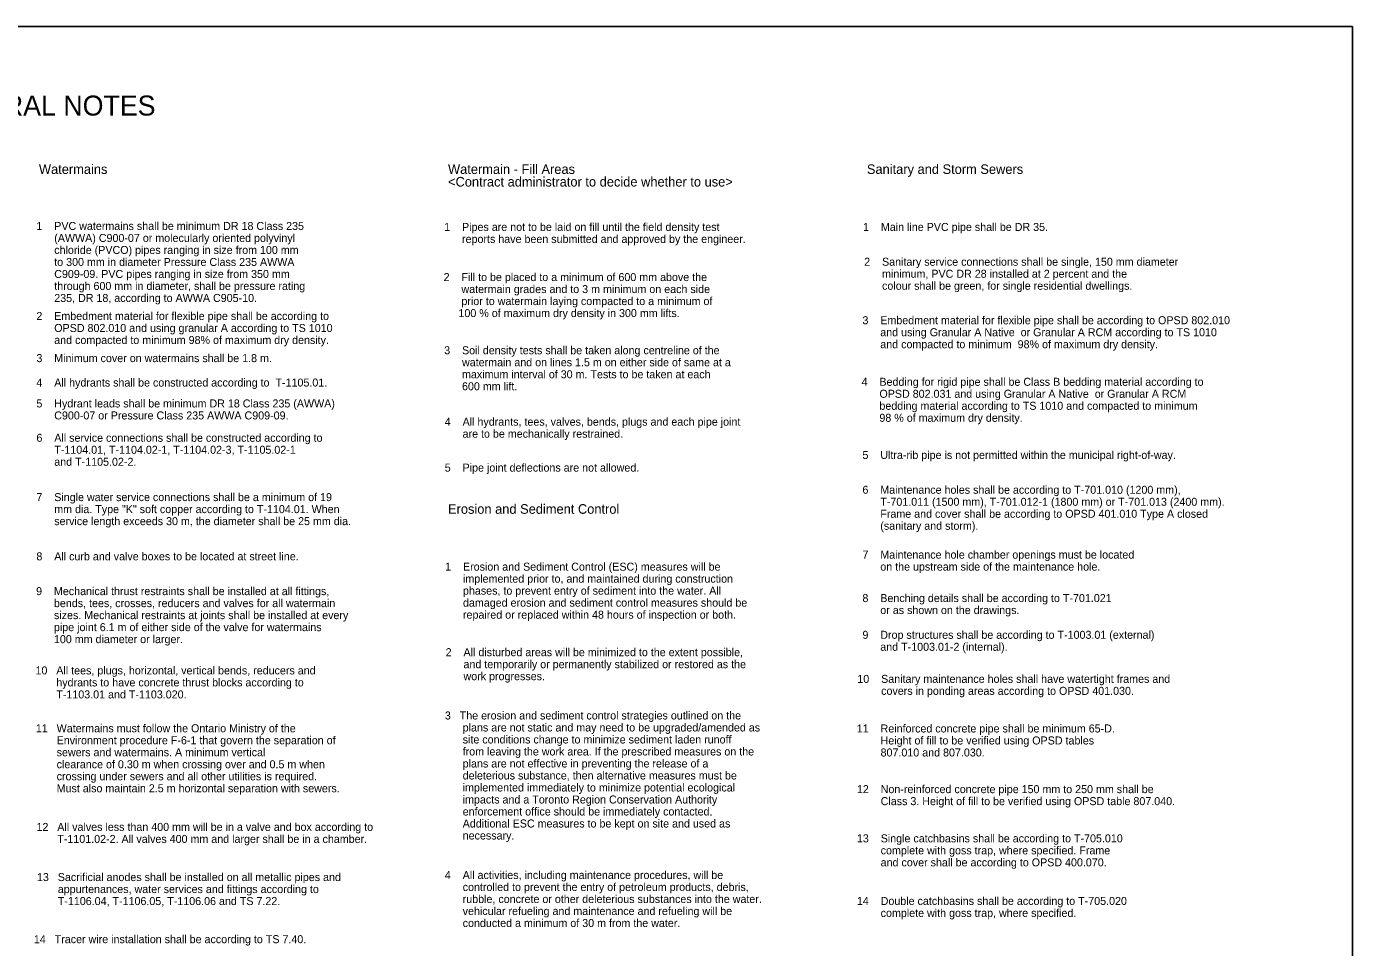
# Model space of a CAD drawing. Extents: x -74 to 89, y -113 to 4.
# Drawn here: x 6.2 to 89, y -53.2 to 4.3 of the extents above; entities that cross this region are included whole.
import ezdxf

# ---------------------------------------------------------------- set-up
doc = ezdxf.new("R2010")
doc.units = 0
doc.layers.add('Notes_1_200_DES', color=7, linetype='Continuous')
doc.layers.add('Surround_Border15_DES', color=7, linetype='Continuous')

msp = doc.modelspace()

# ---------------------------------------------------------------- linework, layer by layer
at = {"layer": 'Surround_Border15_DES'}
msp.add_lwpolyline([(-73.805, -112.606), (89.011, -112.606), (89.011, 4.314), (-73.805, 4.314)], close=True, dxfattribs=at)

# ---------------------------------------------------------------- texts
at = {"layer": 'Notes_1_200_DES'}
for s, height, p in [('GENERAL NOTES', 1.25, (0, -1.25)), ('Watermains', 0.6, (6.927, -4.899)), ('Watermain - Fill Areas', 0.6, (32.491, -4.899)), ('Sanitary and Storm Sewers', 0.6, (58.666, -4.899)), ('<Contract administrator to decide whether to use>', 0.6, (32.491, -5.685)), ('1    PVC watermains shall be minimum DR 18 Class 235', 0.5, (6.769, -8.398)), ('1    Pipes are not to be laid on fill until the field density test', 0.5, (32.252, -8.46)), ('1    Main line PVC pipe shall be DR 35.', 0.5, (58.426, -8.46)), ('      (AWWA) C900-07 or molecularly oriented polyvinyl', 0.5, (6.769, -9.148)), ('      reports have been submitted and approved by the engineer.', 0.5, (32.252, -9.21)), ('      chloride (PVCO) pipes ranging in size from 100 mm', 0.5, (6.769, -9.898)), ('      to 300 mm in diameter Pressure Class 235 AWWA ', 0.5, (6.769, -10.648)), ('2    Sanitary service connections shall be single, 150 mm diameter', 0.5, (58.497, -10.634)), ('      C909-09. PVC pipes ranging in size from 350 mm ', 0.5, (6.769, -11.398)), ('2    Fill to be placed to a minimum of 600 mm above the', 0.5, (32.215, -11.592)), ('      minimum, PVC DR 28 installed at 2 percent and the', 0.5, (58.497, -11.384)), ('      through 600 mm in diameter, shall be pressure rating', 0.5, (6.769, -12.148)), ('      235, DR 18, according to AWWA C905-10.', 0.5, (6.769, -12.898)), ('      watermain grades and to 3 m minimum on each side', 0.5, (32.215, -12.342)), ('      colour shall be green, for single residential dwellings.', 0.5, (58.497, -12.134)), ('      prior to watermain laying compacted to a minimum of', 0.5, (32.215, -13.092)), ('2    Embedment material for flexible pipe shall be according to', 0.5, (6.769, -14.023)), ('     100 % of maximum dry density in 300 mm lifts.', 0.5, (32.215, -13.842)), ('3    Embedment material for flexible pipe shall be according to OPSD 802.010 ', 0.5, (58.389, -14.289)), ('      OPSD 802.010 and using granular A according to TS 1010', 0.5, (6.769, -14.773)), ('      and using Granular A Native  or Granular A RCM according to TS 1010', 0.5, (58.389, -15.039)), ('      and compacted to minimum 98% of maximum dry density.', 0.5, (6.769, -15.523)), ('3    Soil density tests shall be taken along centreline of the', 0.5, (32.251, -16.165)), ('      and compacted to minimum  98% of maximum dry density.', 0.5, (58.389, -15.789)), ('3    Minimum cover on watermains shall be 1.8 m.', 0.5, (6.769, -16.656)), ('      watermain and on lines 1.5 m on either side of same at a', 0.5, (32.251, -16.915)), ('      maximum interval of 30 m. Tests to be taken at each', 0.5, (32.251, -17.665)), ('4    All hydrants shall be constructed according to  T-1105.01.  ', 0.5, (6.769, -18.183)), ('      600 mm lift.', 0.5, (32.251, -18.415)), ('4    Bedding for rigid pipe shall be Class B bedding material according to ', 0.5, (58.334, -18.135)), ('5    Hydrant leads shall be minimum DR 18 Class 235 (AWWA) ', 0.5, (6.769, -19.488)), ('      OPSD 802.031 and using Granular A Native  or Granular A RCM ', 0.5, (58.334, -18.885)), ('      C900-07 or Pressure Class 235 AWWA C909-09.', 0.5, (6.769, -20.238)), ('      98 % of maximum dry density.', 0.5, (58.334, -20.385)), ('      bedding material according to TS 1010 and compacted to minimum ', 0.5, (58.334, -19.635)), ('4    All hydrants, tees, valves, bends, plugs and each pipe joint', 0.5, (32.287, -20.63)), ('6    All service connections shall be constructed according to', 0.5, (6.772, -21.633)), ('      are to be mechanically restrained.', 0.5, (32.287, -21.38)), ('      T-1104.01, T-1104.02-1, T-1104.02-3, T-1105.02-1', 0.5, (6.772, -22.383)), ('5    Ultra-rib pipe is not permitted within the municipal right-of-way.', 0.5, (58.389, -22.708)), ('      and T-1105.02-2.', 0.5, (6.772, -23.133)), ('5    Pipe joint deflections are not allowed.', 0.5, (32.287, -23.498)), ('7    Single water service connections shall be a minimum of 19', 0.5, (6.769, -25.342)), ('6    Maintenance holes shall be according to T-701.010 (1200 mm),', 0.5, (58.389, -24.882)), ('      mm dia. Type "K" soft copper according to T-1104.01. When', 0.5, (6.769, -26.092)), ('Erosion and Sediment Control', 0.6, (32.491, -26.133)), ('      T-701.011 (1500 mm), T-701.012-1 (1800 mm) or T-701.013 (2400 mm).', 0.5, (58.389, -25.632)), ('      service length exceeds 30 m, the diameter shall be 25 mm dia.', 0.5, (6.769, -26.842)), ('      Frame and cover shall be according to OPSD 401.010 Type A closed', 0.5, (58.389, -26.382)), ('      (sanitary and storm).', 0.5, (58.389, -27.132)), ('8    All curb and valve boxes to be located at street line.', 0.5, (6.769, -29.041)), ('7    Maintenance hole chamber openings must be located', 0.5, (58.389, -28.935)), ('1    Erosion and Sediment Control (ESC) measures will be', 0.5, (32.311, -29.687)), ('      on the upstream side of the maintenance hole.', 0.5, (58.389, -29.685)), ('      implemented prior to, and maintained during construction', 0.5, (32.311, -30.437)), ('9    Mechanical thrust restraints shall be installed at all fittings,', 0.5, (6.751, -31.216)), ('      bends, tees, crosses, reducers and valves for all watermain', 0.5, (6.751, -31.966)), ('      damaged erosion and sediment control measures should be', 0.5, (32.311, -31.937)), ('      phases, to prevent entry of sediment into the water. All', 0.5, (32.311, -31.187)), ('8    Benching details shall be according to T-701.021', 0.5, (58.389, -31.649)), ('      sizes. Mechanical restraints at joints shall be installed at every', 0.5, (6.751, -32.716)), ('      repaired or replaced within 48 hours of inspection or both.', 0.5, (32.311, -32.687)), ('      or as shown on the drawings.', 0.5, (58.389, -32.399)), ('      pipe joint 6.1 m of either side of the valve for watermains', 0.5, (6.751, -33.466)), ('      100 mm diameter or larger.', 0.5, (6.751, -34.216)), ('9    Drop structures shall be according to T-1003.01 (external)', 0.5, (58.389, -33.945)), ('2    All disturbed areas will be minimized to the extent possible,', 0.5, (32.344, -35.031)), ('      and T-1003.01-2 (internal).', 0.5, (58.389, -34.695)), ('      and temporarily or permanently stabilized or restored as the', 0.5, (32.344, -35.781)), ('10   All tees, plugs, horizontal, vertical bends, reducers and', 0.5, (6.712, -36.17)), ('       hydrants to have concrete thrust blocks according to', 0.5, (6.712, -36.92)), ('      work progresses.', 0.5, (32.344, -36.531)), ('10    Sanitary maintenance holes shall have watertight frames and', 0.5, (58.07, -36.698)), ('       T-1103.01 and T-1103.020.', 0.5, (6.712, -37.67)), ('        covers in ponding areas according to OPSD 401.030.', 0.5, (58.07, -37.448)), ('3   The erosion and sediment control strategies outlined on the', 0.5, (32.293, -38.986)), ('11   Watermains must follow the Ontario Ministry of the', 0.5, (6.734, -39.784)), ('      plans are not static and may need to be upgraded/amended as', 0.5, (32.293, -39.736)), ('11    Reinforced concrete pipe shall be minimum 65-D.', 0.5, (58.035, -39.798)), ('       Environment procedure F-6-1 that govern the separation of ', 0.5, (6.734, -40.534)), ('      site conditions change to minimize sediment laden runoff', 0.5, (32.293, -40.486)), ('        Height of fill to be verified using OPSD tables', 0.5, (58.035, -40.548)), ('       sewers and watermains. A minimum vertical', 0.5, (6.734, -41.284)), ('      from leaving the work area. If the prescribed measures on the', 0.5, (32.293, -41.236)), ('        807.010 and 807.030.', 0.5, (58.035, -41.298)), ('       clearance of 0.30 m when crossing over and 0.5 m when', 0.5, (6.734, -42.034)), ('       crossing under sewers and all other utilities is required. ', 0.5, (6.734, -42.784)), ('      deleterious substance, then alternative measures must be', 0.5, (32.293, -42.736)), ('      plans are not effective in preventing the release of a', 0.5, (32.293, -41.986)), ('       Must also maintain 2.5 m horizontal separation with sewers.', 0.5, (6.734, -43.534)), ('      implemented immediately to minimize potential ecological', 0.5, (32.293, -43.486)), ('12    Non-reinforced concrete pipe 150 mm to 250 mm shall be', 0.5, (58.041, -43.589)), ('      impacts and a Toronto Region Conservation Authority', 0.5, (32.293, -44.236)), ('        Class 3. Height of fill to be verified using OPSD table 807.040.', 0.5, (58.041, -44.339)), ('      enforcement office should be immediately contacted.', 0.5, (32.293, -44.986)), ('12   All valves less than 400 mm will be in a valve and box according to ', 0.5, (6.774, -45.95)), ('      Additional ESC measures to be kept on site and used as', 0.5, (32.293, -45.736)), ('       T-1101.02-2. All valves 400 mm and larger shall be in a chamber.', 0.5, (6.774, -46.7)), ('      necessary.', 0.5, (32.293, -46.486)), ('13    Single catchbasins shall be according to T-705.010 ', 0.5, (58.041, -46.664)), ('        complete with goss trap, where specified. Frame', 0.5, (58.041, -47.414)), ('        and cover shall be according to OPSD 400.070.', 0.5, (58.041, -48.164)), ('13   Sacrificial anodes shall be installed on all metallic pipes and', 0.5, (6.805, -49.083)), ('4    All activities, including maintenance procedures, will be', 0.5, (32.293, -48.954)), ('       appurtenances, water services and fittings according to', 0.5, (6.805, -49.833)), ('      controlled to prevent the entry of petroleum products, debris,', 0.5, (32.293, -49.704)), ('       T-1106.04, T-1106.05, T-1106.06 and TS 7.22.', 0.5, (6.805, -50.583)), ('      rubble, concrete or other deleterious substances into the water.', 0.5, (32.293, -50.454)), ('14    Double catchbasins shall be according to T-705.020', 0.5, (58.041, -50.575)), ('      vehicular refueling and maintenance and refueling will be', 0.5, (32.293, -51.204)), ('        complete with goss trap, where specified.', 0.5, (58.041, -51.325)), ('      conducted a minimum of 30 m from the water.', 0.5, (32.293, -51.954)), ('14   Tracer wire installation shall be according to TS 7.40.', 0.5, (6.61, -52.964))]:
    msp.add_text(s, height=height, dxfattribs=at).set_placement(p)

doc.saveas('drawing.dxf')
